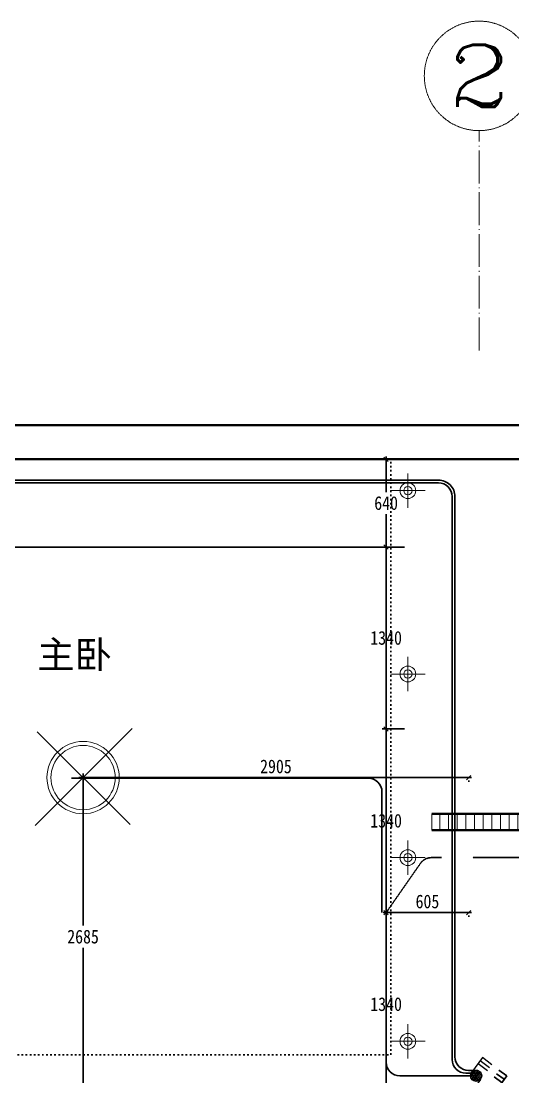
# Model space of a CAD drawing. Header units: millimetres. Extents: x -64529 to 3079702, y -28926 to 77119.
# Drawn here: x -32931 to -29336, y 46066 to 53778 of the extents above; entities that cross this region are included whole.
import ezdxf
from ezdxf.enums import TextEntityAlignment as Align

# ---------------------------------------------------------------- set-up
doc = ezdxf.new("R2010")
doc.units = ezdxf.units.MM
doc.header["$LTSCALE"] = 10
for name, pattern in [('ACAD_ISO03W100', [30, 12, -18]), ('ACAD_ISO04W100', [30.5, 24, -3, 0.5, -3]), ('DASH', [0.35, 0.25, -0.1])]:
    doc.linetypes.add(name, pattern=pattern)
doc.layers.get('0').update_dxf_attribs({"color": 255})
doc.layers.get('Defpoints').update_dxf_attribs({"color": 255})
for name, color, linetype, lineweight in [('1浅浅', 251, 'Continuous', 20), ('1灯位开关布线图', 1, 'Continuous', 30), ('1灯位开关布置图', 5, 'Continuous', 30), ('1灯具', 2, 'Continuous', 30), ('A__轴线', 3, 'ACAD_ISO04W100', 0), ('灯具', 52, 'Continuous', 0)]:
    doc.layers.add(name, color=color, linetype=linetype, lineweight=lineweight)
for name, color, linetype in [('2323', 4, 'Continuous'), ('LAYER2', 8, 'Continuous'), ('图例及功率参数表', 252, 'Continuous')]:
    doc.layers.add(name, color=color, linetype=linetype)
doc.styles.add('_TCH_AXIS', font='COMPLEX', dxfattribs={"bigfont": 'GBCBIG'})
doc.styles.add('COMPLEX', font='COMPLEX')
doc.styles.add('夏建东', font='', dxfattribs={"width": 0.85})
doc.styles.add('宋体', font='', dxfattribs={"height": 2.5})
doc.styles.get('夏建东').set_extended_font_data('SimSun')
doc.styles.get('宋体').set_extended_font_data('SimSun')
doc.dimstyles.new('g', dxfattribs={"dimtxt": 100, "dimasz": 31, "dimexe": 21, "dimexo": 30, "dimgap": 31, "dimtad": 1, "dimtih": 1, "dimtoh": 1, "dimdec": 0, "dimrnd": 10, "dimdsep": 46, "dimtxsty": '夏建东', "dimblk": 'OBLIQUE', "dimcen": 2.5, "dimdle": 21, "dimclrd": 5, "dimclre": 5, "dimclrt": 5, "dimadec": 0, "dimazin": 0, "dimtfac": 1, "dimtdec": 0, "dimtmove": 2, "dimatfit": 3, "dimldrblk": 'DOT', "dimfxl": 300, "dimlwd": -1, "dimlwe": -1, "dimarcsym": 1})

# ---------------------------------------------------------------- blocks, each defined once
blk = doc.blocks.new('三联双控')
at = {"layer": '2323', "color": 0}
for p, q in [((88361.9, 76505.4), (88446, 76591.9)), ((88446, 76591.9), (88490.8, 76544.6)), ((88419.6, 76563.6), (88464.4, 76516.3)), ((88432.3, 76575.3), (88477.1, 76528)), ((88311.9, 76460.9), (88361.2, 76411.4)), ((88331.9, 76378.9), (88407.6, 76456.8)), ((88282.7, 76428.5), (88331.9, 76378.9)), ((88299, 76444.7), (88348.2, 76395.1))]:
    blk.add_line(p, q, dxfattribs=at)
blk.add_circle((88384, 76480.4), 33.4, dxfattribs=at)
at = {"layer": 'LAYER2', "color": 0, "ltscale": 20}
for p, q in [((88350.8, 76483.2), (88381.2, 76513.6)), ((88351.9, 76471.3), (88393.1, 76512.5)), ((88356, 76462.2), (88402.2, 76508.4)), ((88362.1, 76455.2), (88409.2, 76502.3)), ((88370.1, 76450.1), (88414.3, 76494.4)), ((88380.3, 76447.2), (88417.2, 76484.1)), ((88395.1, 76448.9), (88415.5, 76469.3))]:
    blk.add_line(p, q, dxfattribs=at)
blk = doc.blocks.new('_Oblique')
at = {"color": 0, "linetype": 'ByBlock', "lineweight": -2}
blk.add_line((-0.5, -0.5), (0.5, 0.5), dxfattribs=at)
blk = doc.blocks.new('*D346')
at = {"layer": '1灯位开关布置图', "color": 5}
for p, q in [((-32478.2, 48282.2), (-32478.2, 48273.2)), ((-32499.2, 48252.2), (-29637.3, 48252.2)), ((-29658.3, 48222.2), (-29658.3, 48231.2))]:
    blk.add_line(p, q, dxfattribs=at)
at = {"layer": 'Defpoints', "color": 0, "lineweight": 30}
for p in [(-32478.2, 48252.2), (-29658.3, 48252.2), (-29658.3, 48252.2)]:
    blk.add_point(p, dxfattribs=at)
at = {"layer": '1灯位开关布置图', "color": 5, "xscale": 31, "yscale": 31, "zscale": 31, "rotation": 180}
blk.add_blockref('_Oblique', (-32478.2, 48252.2), dxfattribs=at)
at = {"layer": '1灯位开关布置图', "color": 5, "xscale": 31, "yscale": 31, "zscale": 31}
blk.add_blockref('_Oblique', (-29658.3, 48252.2), dxfattribs=at)
at = {"layer": '1灯位开关布置图', "color": 5, "insert": (-31068.2, 48333.2), "char_height": 100, "attachment_point": 5, "style": '夏建东'}
blk.add_mtext('2905', dxfattribs=at)
blk = doc.blocks.new('_Dot')
at = {"color": 0, "linetype": 'ByBlock', "lineweight": -2}
blk.add_line((-0.5, 0), (-1, 0), dxfattribs=at)
at = {"color": 0, "linetype": 'ByBlock', "const_width": 0.5}
blk.add_lwpolyline([(-0.25, 0, 1), (0.25, 0, 1)], format="xyb", close=True, dxfattribs=at)
blk = doc.blocks.new('*D347')
at = {"layer": '1灯位开关布置图', "color": 5}
for p, q in [((-32508.2, 48252.2), (-32499.2, 48252.2)), ((-32478.2, 48273.2), (-32478.2, 47170.7)), ((-32478.2, 45906.2), (-32478.2, 47008.7)), ((-32535.4, 45927.2), (-32457.2, 45927.2))]:
    blk.add_line(p, q, dxfattribs=at)
at = {"layer": 'Defpoints', "color": 0, "lineweight": 30}
for p in [(-32478.2, 48252.2), (-32565.4, 45927.2), (-32478.2, 45927.2)]:
    blk.add_point(p, dxfattribs=at)
at = {"layer": '1灯位开关布置图', "color": 5, "xscale": 31, "yscale": 31, "zscale": 31}
for p, rotation in [((-32478.2, 48252.2), 90), ((-32478.2, 45927.2), 270)]:
    blk.add_blockref('_Oblique', p, dxfattribs=dict(at, rotation=rotation))
at = {"layer": '1灯位开关布置图', "color": 5, "insert": (-32478.2, 47089.7), "char_height": 100, "attachment_point": 5, "style": '夏建东'}
blk.add_mtext('2685', dxfattribs=at)
blk = doc.blocks.new('*D349')
at = {"layer": '1灯位开关布置图', "color": 5, "transparency": 16777216}
for p, q in [((-30262.6, 50598.2), (-30262.6, 50337.9)), ((-30154.8, 50577.2), (-30283.6, 50577.2)), ((-30262.6, 49915.6), (-30262.6, 50175.9)), ((-30129.3, 49936.6), (-30283.6, 49936.6))]:
    blk.add_line(p, q, dxfattribs=at)
at = {"layer": 'Defpoints', "color": 0, "lineweight": 30, "transparency": 16777216}
for p in [(-30124.8, 50577.2), (-30262.6, 49936.6), (-30099.3, 49936.6)]:
    blk.add_point(p, dxfattribs=at)
at = {"layer": '1灯位开关布置图', "color": 5, "transparency": 16777216, "xscale": 31, "yscale": 31, "zscale": 31}
for p, rotation in [((-30262.6, 50577.2), 90), ((-30262.6, 49936.6), 270)]:
    blk.add_blockref('_Oblique', p, dxfattribs=dict(at, rotation=rotation))
at = {"layer": '1灯位开关布置图', "color": 5, "transparency": 16777216, "insert": (-30262.6, 50256.9), "char_height": 100, "attachment_point": 5, "style": '夏建东'}
blk.add_mtext('640', dxfattribs=at)
blk = doc.blocks.new('*D350')
at = {"layer": '1灯位开关布置图', "color": 5, "transparency": 16777216}
for p, q in [((-30129.3, 49936.6), (-30283.6, 49936.6)), ((-30262.6, 49957.6), (-30262.6, 49352.9)), ((-30262.6, 48586.2), (-30262.6, 49190.9)), ((-30129.3, 48607.2), (-30283.6, 48607.2))]:
    blk.add_line(p, q, dxfattribs=at)
at = {"layer": 'Defpoints', "color": 0, "lineweight": 30, "transparency": 16777216}
for p in [(-30099.3, 49936.6), (-30262.6, 48607.2), (-30099.3, 48607.2)]:
    blk.add_point(p, dxfattribs=at)
at = {"layer": '1灯位开关布置图', "color": 5, "transparency": 16777216, "xscale": 31, "yscale": 31, "zscale": 31}
for p, rotation in [((-30262.6, 49936.6), 90), ((-30262.6, 48607.2), 270)]:
    blk.add_blockref('_Oblique', p, dxfattribs=dict(at, rotation=rotation))
at = {"layer": '1灯位开关布置图', "color": 5, "transparency": 16777216, "insert": (-30262.6, 49271.9), "char_height": 100, "attachment_point": 5, "style": '夏建东'}
blk.add_mtext('1340', dxfattribs=at)
blk = doc.blocks.new('*D351')
at = {"layer": '1灯位开关布置图', "color": 5, "transparency": 16777216}
for p, q in [((-30292.6, 48607.2), (-30283.6, 48607.2)), ((-30262.6, 48628.2), (-30262.6, 48017.4)), ((-30262.6, 47244.6), (-30262.6, 47855.4)), ((-30129.3, 47265.6), (-30283.6, 47265.6))]:
    blk.add_line(p, q, dxfattribs=at)
at = {"layer": 'Defpoints', "color": 0, "lineweight": 30, "transparency": 16777216}
for p in [(-30262.6, 48607.2), (-30262.6, 47265.6), (-30099.3, 47265.6)]:
    blk.add_point(p, dxfattribs=at)
at = {"layer": '1灯位开关布置图', "color": 5, "transparency": 16777216, "xscale": 31, "yscale": 31, "zscale": 31}
for p, rotation in [((-30262.6, 48607.2), 90), ((-30262.6, 47265.6), 270)]:
    blk.add_blockref('_Oblique', p, dxfattribs=dict(at, rotation=rotation))
at = {"layer": '1灯位开关布置图', "color": 5, "transparency": 16777216, "insert": (-30262.6, 47936.4), "char_height": 100, "attachment_point": 5, "style": '夏建东'}
blk.add_mtext('1340', dxfattribs=at)
blk = doc.blocks.new('*D352')
at = {"layer": '1灯位开关布置图', "color": 5, "transparency": 16777216}
for p, q in [((-30262.6, 47286.6), (-30262.6, 46677.4)), ((-30129.3, 47265.6), (-30283.6, 47265.6)), ((-30262.6, 45906.2), (-30262.6, 46515.4)), ((-30264.9, 45927.2), (-30241.6, 45927.2))]:
    blk.add_line(p, q, dxfattribs=at)
at = {"layer": 'Defpoints', "color": 0, "lineweight": 30, "transparency": 16777216}
for p in [(-30099.3, 47265.6), (-30294.9, 45927.2), (-30262.6, 45927.2)]:
    blk.add_point(p, dxfattribs=at)
at = {"layer": '1灯位开关布置图', "color": 5, "transparency": 16777216, "xscale": 31, "yscale": 31, "zscale": 31}
for p, rotation in [((-30262.6, 47265.6), 90), ((-30262.6, 45927.2), 270)]:
    blk.add_blockref('_Oblique', p, dxfattribs=dict(at, rotation=rotation))
at = {"layer": '1灯位开关布置图', "color": 5, "transparency": 16777216, "insert": (-30262.6, 46596.4), "char_height": 100, "attachment_point": 5, "style": '夏建东'}
blk.add_mtext('1340', dxfattribs=at)
blk = doc.blocks.new('*D353')
at = {"layer": '1灯位开关布置图', "color": 5, "transparency": 16777216}
for p, q in [((-30262.6, 47295.6), (-30262.6, 47286.6)), ((-30283.6, 47265.6), (-29637.3, 47265.6)), ((-29658.3, 47235.6), (-29658.3, 47244.6))]:
    blk.add_line(p, q, dxfattribs=at)
at = {"layer": 'Defpoints', "color": 0, "lineweight": 30, "transparency": 16777216}
for p in [(-30262.6, 47265.6), (-29658.3, 47265.6), (-29658.3, 47265.6)]:
    blk.add_point(p, dxfattribs=at)
at = {"layer": '1灯位开关布置图', "color": 5, "transparency": 16777216, "xscale": 31, "yscale": 31, "zscale": 31, "rotation": 180}
blk.add_blockref('_Oblique', (-30262.6, 47265.6), dxfattribs=at)
at = {"layer": '1灯位开关布置图', "color": 5, "transparency": 16777216, "xscale": 31, "yscale": 31, "zscale": 31}
blk.add_blockref('_Oblique', (-29658.3, 47265.6), dxfattribs=at)
at = {"layer": '1灯位开关布置图', "color": 5, "transparency": 16777216, "insert": (-29960.5, 47346.6), "char_height": 100, "attachment_point": 5, "style": '夏建东'}
blk.add_mtext('605', dxfattribs=at)
blk = doc.blocks.new('20180504.16014101')
h = blk.add_hatch(color=7)
h.dxf.hatch_style = 1
edge = h.paths.add_edge_path()
edge.add_arc((158.8, 98.9), 38.5, 0, 360)
at = {"color": 7}
for p, q in [((129.4, 123.7), (0, 63.2)), ((55.5, 88.2), (85.8, 25.7)), ((0, 63.2), (31.3, 0)), ((29.3, 74.7), (59.6, 13))]:
    blk.add_line(p, q, dxfattribs=at)
blk.add_circle((158.8, 98.9), 38.5, dxfattribs=at)
blk = doc.blocks.new('_AXISO')
blk.add_circle((0, 0), 0.5)
at = {"style": 'COMPLEX', "width": 1.041667}
blk.add_attdef('A', text='', height=0.56, rotation=360, dxfattribs=at).set_placement((0.74875, -0.28), (1.24875, -0.28), align=Align.FIT)
blk = doc.blocks.new('20180421.144813')
at = {"layer": 'A__轴线'}
blk.add_line((8869.5, 18862.8), (8869.5, 20468.2), dxfattribs=at)
ref = blk.add_blockref('_AXISO', (8869.5, 20868.2), dxfattribs=dict(at, xscale=800, yscale=800, zscale=800, rotation=179.9999965934954))
ref.add_attrib('A', '2', dxfattribs={"color": 7, "height": 452.5, "rotation": 360, "style": '_TCH_AXIS', "width": 1.5}).set_placement((8643.3, 20641.9), (9095.8, 20641.9), align=Align.FIT)
blk = doc.blocks.new('3e344fc')
at = {"layer": '图例及功率参数表', "color": 2, "lineweight": 0}
for p, q in [((789283.6, 16827.9), (789283.6, 16575.6)), ((789157.4, 16701.8), (789409.7, 16701.8))]:
    blk.add_line(p, q, dxfattribs=at)
blk.add_circle((789283.6, 16701.8), 30.4, dxfattribs=at)
at = {"layer": '灯具', "color": 2, "lineweight": 0}
blk.add_circle((789283.6, 16701.8), 57.7, dxfattribs=at)

msp = doc.modelspace()

# ---------------------------------------------------------------- hatches: boundary and pattern name
at = {"layer": '1浅浅', "lineweight": 0}
h = msp.add_hatch(dxfattribs=at)
h.set_pattern_fill('ANSI31', color=256, scale=20, angle=45, style=0)
h.set_pattern_definition([(90, (470509.63, 48202.34), (-63.5, 0), [])])
h.paths.add_polyline_path([(-29908.3, 47987.2), (-28108.4, 47987.3), (-28108.4, 47867.5), (-29908.3, 47867.4)])

# ---------------------------------------------------------------- linework, layer by layer
at = {"layer": '1浅浅', "lineweight": 40}
for p, q in [((-35478.3, 50827.2), (-17498.3, 50827.2)), ((-26628.3, 50577.2), (-35228.3, 50577.2)), ((-29928.3, 47987.2), (-28108.4, 47987.4)), ((-29928.3, 47867.2), (-28108.4, 47867.4))]:
    msp.add_line(p, q, dxfattribs=at)
at = {"layer": '1浅浅'}
msp.add_line((-29928.3, 47987.2), (-29928.2, 47867.2), dxfattribs=at)
at = {"layer": '1灯位开关布线图', "linetype": 'Continuous', "lineweight": 30}
for points in [[(-33788.2, 50424.8), (-29879.4, 50424.8, -0.414214), (-29759.4, 50304.8), (-29759.4, 46212.9, 0.414214), (-29659.4, 46112.9), (-29593.1, 46112.9)], [(-33788.2, 50404.8), (-29879.4, 50404.8, -0.414214), (-29779.4, 50304.8), (-29779.4, 46192.9, 0.414214), (-29679.4, 46092.9), (-29593.1, 46092.9)], [(-29604.9, 46073.6), (-30162.6, 46073.6, -0.414214), (-30262.6, 46173.6), (-30262.6, 49936.6)], [(-32563.7, 48247.7), (-30393, 48247.7, -0.414214), (-30293, 48147.7), (-30293, 47265.6)]]:
    msp.add_lwpolyline(points, format="xyb", dxfattribs=at)
msp.add_lwpolyline([(-30262.6, 49936.6), (-34828.2, 49936.6)], dxfattribs=at)
at = {"layer": '1灯位开关布线图', "color": 6, "linetype": 'DASH', "lineweight": 30}
msp.add_lwpolyline([(-29856.7, 47667.2), (-29930.6, 47667.2, 0.245293), (-30012.6, 47624.3), (-30262.6, 47265.6)], format="xyb", dxfattribs=at)
msp.add_lwpolyline([(-28928.3, 47667.2), (-29628.4, 47667.2)], dxfattribs=at)
at = {"layer": '1灯具', "color": 2, "linetype": 'ACAD_ISO03W100', "ltscale": 0.1, "true_color": 0xf1eb1f}
for p, q in [((-30228.3, 46227.2), (-30228.3, 50577.2)), ((-34728.2, 46227.2), (-30228.3, 46227.2))]:
    msp.add_line(p, q, dxfattribs=at)
at = {"layer": '1灯具', "lineweight": 15}
for p, q in [((-32118.1, 48611.4), (-32828.8, 47902.6)), ((-32812.5, 48586.3), (-32134.9, 47909.1))]:
    msp.add_line(p, q, dxfattribs=at)
for radius in [264.2, 234.7]:
    msp.add_circle((-32477.9, 48251.9), radius, dxfattribs=at)

# ---------------------------------------------------------------- block references
at = {"layer": '1浅浅'}
msp.add_blockref('20180421.144813', (-38452.8, 32510.2), dxfattribs=at)
at = {"layer": '1灯位开关布线图', "color": 7, "xscale": 1.228789529092331, "yscale": 1.228789529090136, "zscale": 1.228789529089928, "rotation": 188.0933323997296}
msp.add_blockref('三联双控', (64687.9, 154406), dxfattribs=at)
at = {"layer": '1灯位开关布线图', "color": 255, "rotation": 209.2981138942274}
msp.add_blockref('20180504.16014101', (-29410.4, 46129.6), dxfattribs=at)
at = {"layer": '1灯具', "color": 2, "lineweight": 0}
for p in [(-819386.9, 33646.4), (-819386.9, 32307), (-819386.9, 30965.4)]:
    msp.add_blockref('3e344fc', p, dxfattribs=at)
at = {"layer": '1灯具', "color": 2, "lineweight": 0, "xscale": -1, "rotation": 180}
msp.add_blockref('3e344fc', (-819386.9, 63027.3), dxfattribs=at)

# ---------------------------------------------------------------- texts
at = {"layer": '1浅浅', "lineweight": 5, "style": '宋体'}
msp.add_text('主卧', height=200, dxfattribs=at).set_placement((-32812.8, 49051))

# ---------------------------------------------------------------- dimensions: what is measured, and where the dimension line sits
at = {"layer": '1灯位开关布置图'}
for base, p1, p2, text, picture, middle in [((-30262.6, 49936.6), (-30124.8, 50577.2), (-30099.3, 49936.6), '640', '*D349', (-30262.6, 50256.9)), ((-30262.6, 48607.2), (-30099.3, 49936.6), (-30099.3, 48607.2), '1340', '*D350', (-30262.6, 49271.9)), ((-30262.6, 47265.6), (-30262.6, 48607.2), (-30099.3, 47265.6), '1340', '*D351', (-30262.6, 47936.4)), ((-32478.2, 45927.2), (-32478.2, 48252.2), (-32565.4, 45927.2), '2685', '*D347', (-32478.2, 47089.7)), ((-30262.6, 45927.2), (-30099.3, 47265.6), (-30294.9, 45927.2), '1340', '*D352', (-30262.6, 46596.4))]:
    dim = msp.add_linear_dim(base=base, p1=p1, p2=p2, angle=90, text=text, dimstyle='g', dxfattribs=at)
    dim.commit()
    dim.dimension.update_dxf_attribs({"geometry": picture, "text_midpoint": middle})
for base, p1, p2, text, picture, middle in [((-29658.3, 48252.2), (-32478.2, 48252.2), (-29658.3, 48252.2), '2905', '*D346', (-31068.2, 48333.2)), ((-29658.3, 47265.6), (-30262.6, 47265.6), (-29658.3, 47265.6), '605', '*D353', (-29960.5, 47346.6))]:
    dim = msp.add_linear_dim(base=base, p1=p1, p2=p2, text=text, dimstyle='g', dxfattribs=at)
    dim.commit()
    dim.dimension.update_dxf_attribs({"geometry": picture, "text_midpoint": middle})

doc.saveas('drawing.dxf')
